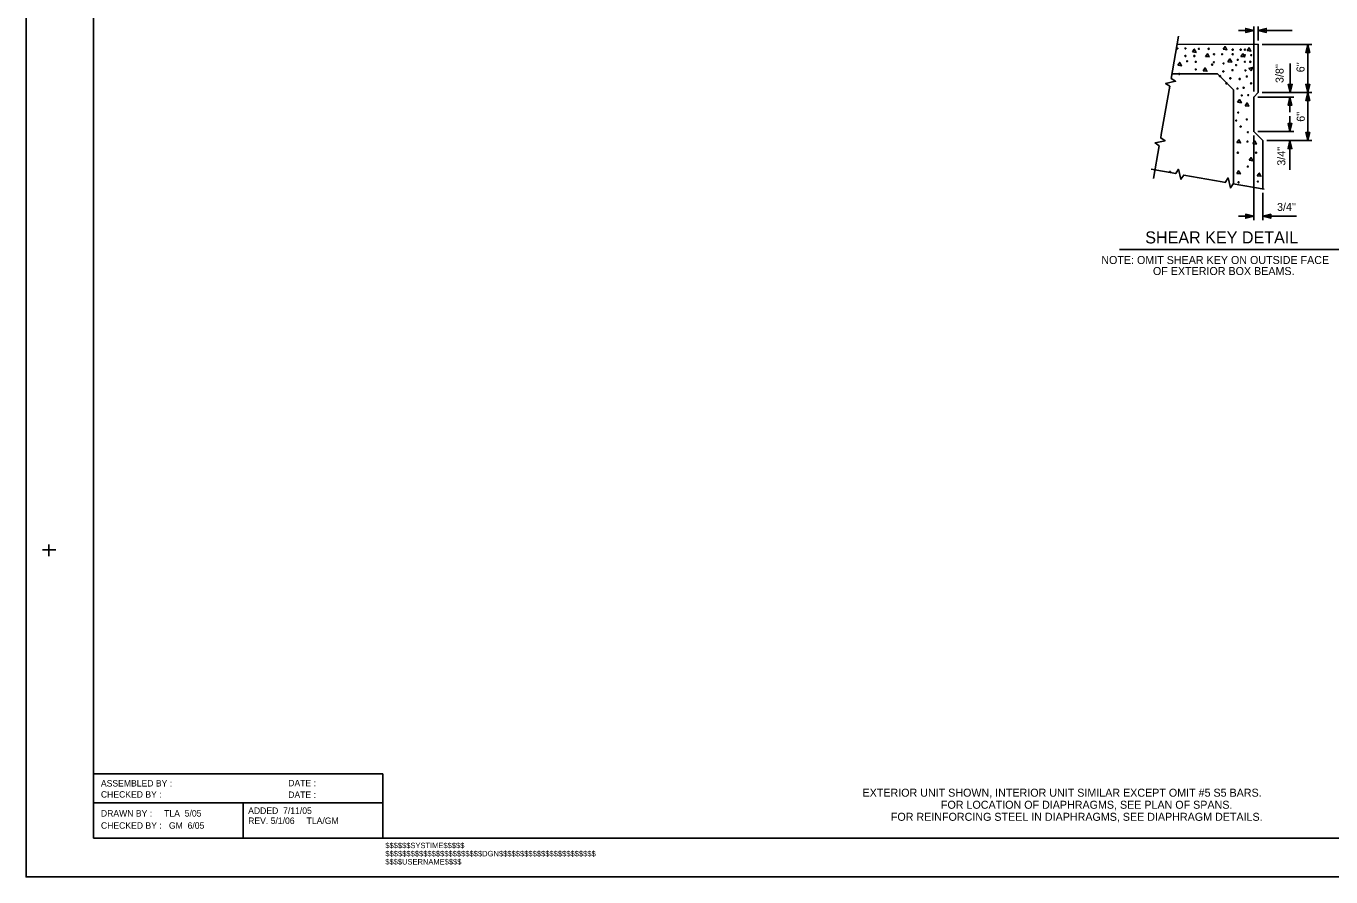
# Model space of a CAD drawing. Extents: x 1269522.8 to 1269555.9, y 874064.2 to 874087.8.
# Drawn here: x 1269522.82 to 1269543.19, y 874064.16 to 874077.44 of the extents above; entities that cross this region are included whole.
import ezdxf

# ---------------------------------------------------------------- set-up
doc = ezdxf.new("R2010")
doc.units = 0
for name, color, linetype in [('Arrowhead Terminators', 7, 'Continuous'), ('Box Beam', 7, 'Continuous'), ('Dimension Lines', 7, 'Continuous'), ('Plan Sheet', 7, 'Continuous'), ('Plan Sheet CELL', 7, 'Continuous'), ('Plot Label CELL', 7, 'Continuous'), ('Plot Shape CELL', 7, 'Continuous'), ('Subtitle Text', 7, 'Continuous'), ('Text', 7, 'Continuous')]:
    doc.layers.add(name, color=color, linetype=linetype)

msp = doc.modelspace()

# ---------------------------------------------------------------- linework, layer by layer
at = {"layer": 'Arrowhead Terminators'}
for points in [[(1269541.986, 874077.372), (1269541.861, 874077.403), (1269541.861, 874077.34)], [(1269542.056, 874077.372), (1269542.181, 874077.34), (1269542.181, 874077.403)], [(1269542.829, 874077.152), (1269542.797, 874077.027), (1269542.86, 874077.027)], [(1269542.555, 874076.403), (1269542.587, 874076.528), (1269542.524, 874076.528)], [(1269542.829, 874076.403), (1269542.86, 874076.528), (1269542.797, 874076.528)], [(1269542.829, 874076.403), (1269542.797, 874076.278), (1269542.86, 874076.278)], [(1269542.552, 874076.332), (1269542.521, 874076.207), (1269542.583, 874076.207)], [(1269542.552, 874075.793), (1269542.583, 874075.918), (1269542.521, 874075.918)], [(1269542.829, 874075.653), (1269542.86, 874075.778), (1269542.797, 874075.778)], [(1269542.552, 874075.653), (1269542.521, 874075.528), (1269542.583, 874075.528)]]:
    msp.add_lwpolyline(points, close=True, dxfattribs=at)
at = {"layer": 'Box Beam'}
for p, q in [((1269540.709, 874076.694), (1269541.421, 874076.694)), ((1269541.421, 874076.694), (1269541.671, 874076.444)), ((1269541.671, 874076.444), (1269541.671, 874074.978))]:
    msp.add_line(p, q, dxfattribs=at)
for points in [[(1269540.542, 874075.745), (1269540.675, 874076.499), (1269540.61, 874076.543), (1269540.765, 874076.578), (1269540.696, 874076.622), (1269540.813, 874077.28)], [(1269540.791, 874077.155), (1269542.056, 874077.152), (1269542.056, 874076.403), (1269541.986, 874076.332), (1269541.986, 874075.793), (1269542.127, 874075.653), (1269542.127, 874074.898)], [(1269541.028, 874077.037), (1269541.058, 874077.08), (1269541.086, 874077.029), (1269541.028, 874077.037)], [(1269541.232, 874076.965), (1269541.262, 874077.008), (1269541.29, 874076.957), (1269541.232, 874076.965)], [(1269541.509, 874077.077), (1269541.539, 874077.12), (1269541.567, 874077.069), (1269541.509, 874077.077)], [(1269541.786, 874076.965), (1269541.816, 874077.008), (1269541.843, 874076.957), (1269541.786, 874076.965)], [(1269541.884, 874077.057), (1269541.914, 874077.1), (1269541.942, 874077.049), (1269541.884, 874077.057)], [(1269540.801, 874076.829), (1269540.831, 874076.871), (1269540.859, 874076.82), (1269540.801, 874076.829)], [(1269541.197, 874076.743), (1269541.226, 874076.786), (1269541.254, 874076.735), (1269541.197, 874076.743)], [(1269541.584, 874076.883), (1269541.614, 874076.926), (1269541.642, 874076.875), (1269541.584, 874076.883)], [(1269541.948, 874076.739), (1269541.911, 874076.776), (1269541.966, 874076.794), (1269541.948, 874076.739)], [(1269541.735, 874076.251), (1269541.765, 874076.293), (1269541.793, 874076.242), (1269541.735, 874076.251)], [(1269541.852, 874076.197), (1269541.882, 874076.24), (1269541.909, 874076.189), (1269541.852, 874076.197)], [(1269540.422, 874075.063), (1269540.511, 874075.57), (1269540.446, 874075.615), (1269540.601, 874075.65), (1269540.533, 874075.694), (1269540.542, 874075.745)], [(1269541.724, 874075.623), (1269541.754, 874075.666), (1269541.781, 874075.615), (1269541.724, 874075.623)], [(1269541.972, 874075.605), (1269542.002, 874075.648), (1269542.029, 874075.597), (1269541.972, 874075.605)], [(1269541.914, 874075.344), (1269541.944, 874075.387), (1269541.971, 874075.336), (1269541.914, 874075.344)], [(1269541.491, 874075.009), (1269540.893, 874075.115), (1269540.848, 874075.05), (1269540.813, 874075.205), (1269540.769, 874075.137), (1269540.385, 874075.205)], [(1269541.72, 874075.139), (1269541.75, 874075.182), (1269541.778, 874075.131), (1269541.72, 874075.139)], [(1269542.042, 874075.104), (1269542.071, 874075.146), (1269542.099, 874075.095), (1269542.042, 874075.104)], [(1269542.147, 874074.894), (1269541.665, 874074.979), (1269541.621, 874074.914), (1269541.586, 874075.069), (1269541.542, 874075), (1269541.491, 874075.01)]]:
    msp.add_lwpolyline(points, dxfattribs=at)
for centre in [(1269540.794, 874077.091), (1269540.919, 874077.091), (1269540.919, 874076.972), (1269541.058, 874076.972), (1269541.13, 874077.084), (1269541.282, 874077.084), (1269541.365, 874076.999), (1269541.492, 874076.999), (1269541.657, 874077.071), (1269541.657, 874076.999), (1269541.782, 874077.071), (1269541.848, 874077.071), (1269541.848, 874076.985), (1269541.947, 874076.985), (1269540.945, 874076.891), (1269541.08, 874076.881), (1269541.081, 874076.763), (1269541.337, 874076.837), (1269541.364, 874076.875), (1269541.515, 874076.856), (1269541.654, 874076.751), (1269541.71, 874076.831), (1269541.736, 874076.913), (1269541.848, 874076.883), (1269541.856, 874076.747), (1269541.933, 874076.881), (1269540.823, 874076.691), (1269541.459, 874076.658), (1269541.511, 874076.732), (1269541.561, 874076.546), (1269541.621, 874076.624), (1269541.766, 874076.613), (1269541.878, 874076.652), (1269541.945, 874076.546), (1269541.732, 874076.464), (1269541.799, 874076.357), (1269541.829, 874076.476), (1269541.9, 874076.362), (1269541.713, 874075.964), (1269541.744, 874076.089), (1269541.878, 874075.983), (1269541.782, 874075.871), (1269541.895, 874075.782), (1269541.889, 874075.637), (1269541.738, 874075.464), (1269542.023, 874075.464), (1269540.678, 874075.163), (1269541.894, 874075.247), (1269541.749, 874075.001), (1269542.051, 874075.013)]:
    msp.add_circle(centre, 0.0082, dxfattribs=at)
at = {"layer": 'Dimension Lines'}
for p, q in [((1269541.986, 874077.372), (1269541.748, 874077.372)), ((1269541.986, 874076.416), (1269541.986, 874077.432)), ((1269542.056, 874077.215), (1269542.056, 874077.432)), ((1269542.056, 874077.372), (1269542.584, 874077.372)), ((1269542.119, 874077.152), (1269542.891, 874077.152)), ((1269542.829, 874077.152), (1269542.829, 874076.403)), ((1269542.555, 874076.403), (1269542.555, 874076.854)), ((1269542.119, 874076.403), (1269542.891, 874076.403)), ((1269542.829, 874076.403), (1269542.829, 874075.653)), ((1269542.048, 874076.332), (1269542.614, 874076.332)), ((1269542.552, 874076.094), (1269542.552, 874076.332)), ((1269542.552, 874075.793), (1269542.552, 874076.031)), ((1269542.048, 874075.793), (1269542.611, 874075.793)), ((1269541.986, 874074.408), (1269541.986, 874075.731)), ((1269542.189, 874075.653), (1269542.891, 874075.653)), ((1269542.552, 874075.194), (1269542.552, 874075.653)), ((1269542.127, 874074.408), (1269542.127, 874074.835)), ((1269541.986, 874074.471), (1269541.748, 874074.471)), ((1269542.127, 874074.471), (1269542.654, 874074.471))]:
    msp.add_line(p, q, dxfattribs=at)
for points in [[(1269541.861, 874074.471), (1269541.861, 874074.477), (1269541.986, 874074.471), (1269541.861, 874074.483), (1269541.861, 874074.489), (1269541.986, 874074.471), (1269541.861, 874074.496), (1269541.861, 874074.502), (1269541.986, 874074.471), (1269541.861, 874074.439), (1269541.861, 874074.446), (1269541.986, 874074.471), (1269541.861, 874074.452), (1269541.861, 874074.458), (1269541.986, 874074.471), (1269541.861, 874074.464), (1269541.861, 874074.502), (1269541.861, 874074.439), (1269541.986, 874074.471), (1269541.861, 874074.502)], [(1269542.252, 874074.471), (1269542.252, 874074.464), (1269542.127, 874074.471), (1269542.252, 874074.458), (1269542.252, 874074.452), (1269542.127, 874074.471), (1269542.252, 874074.446), (1269542.252, 874074.439), (1269542.127, 874074.471), (1269542.252, 874074.502), (1269542.252, 874074.496), (1269542.127, 874074.471), (1269542.252, 874074.489), (1269542.252, 874074.483), (1269542.127, 874074.471), (1269542.252, 874074.477), (1269542.252, 874074.439), (1269542.252, 874074.502), (1269542.127, 874074.471), (1269542.252, 874074.439)]]:
    msp.add_lwpolyline(points, dxfattribs=at)
at = {"layer": 'Plan Sheet'}
for p, q in [((1269523.872, 874065.771), (1269528.389, 874065.771)), ((1269528.389, 874064.767), (1269528.389, 874065.771)), ((1269528.389, 874065.318), (1269523.872, 874065.318)), ((1269526.209, 874064.767), (1269526.209, 874065.318)), ((1269523.872, 874064.767), (1269528.389, 874064.767))]:
    msp.add_line(p, q, dxfattribs=at)
at = {"layer": 'Plan Sheet CELL'}
for p, q in [((1269523.872, 874064.767), (1269523.872, 874085.767)), ((1269523.073, 874069.267), (1269523.283, 874069.267)), ((1269523.175, 874069.168), (1269523.175, 874069.349)), ((1269523.872, 874064.767), (1269555.872, 874064.767)), ((1269522.818, 874064.161), (1269522.818, 874064.161))]:
    msp.add_line(p, q, dxfattribs=at)
at = {"layer": 'Plot Shape CELL'}
msp.add_lwpolyline([(1269522.818, 874086.161), (1269555.881, 874086.161), (1269555.881, 874064.161), (1269522.818, 874064.161)], close=True, dxfattribs=at)
at = {"layer": 'Subtitle Text'}
msp.add_line((1269543.466, 874073.954), (1269539.888, 874073.954), dxfattribs=at)

# ---------------------------------------------------------------- texts
at = {"layer": 'Plan Sheet'}
for s, height, p in [('ASSEMBLED BY :', 0.10039, (1269523.986, 874065.571)), ('DATE :', 0.1004, (1269526.911, 874065.575)), ('CHECKED BY :', 0.10039, (1269523.986, 874065.398)), ('DATE :', 0.1004, (1269526.911, 874065.393)), ('DRAWN BY :     TLA  5/05', 0.10062, (1269523.986, 874065.102)), ('ADDED  7/11/05', 0.10059, (1269526.285, 874065.144)), ('CHECKED BY :   GM  6/05', 0.10062, (1269523.986, 874064.912)), ('REV. 5/1/06     TLA/GM', 0.10059, (1269526.285, 874064.987))]:
    msp.add_text(s, height=height, dxfattribs=at).set_placement(p)
at = {"layer": 'Plot Label CELL'}
for s, height, p in [('$$$$$$SYSTIME$$$$$', 0.08504, (1269528.427, 874064.609)), ('$$$$$$$$$$$$$$$$$$$$$$$DGN$$$$$$$$$$$$$$$$$$$$$$$', 0.08556, (1269528.427, 874064.481)), ('$$$$USERNAME$$$$', 0.08504, (1269528.427, 874064.354))]:
    msp.add_text(s, height=height, dxfattribs=at).set_placement(p)
at = {"layer": 'Subtitle Text'}
msp.add_text('SHEAR KEY DETAIL', height=0.18802, dxfattribs=at).set_placement((1269540.292, 874074.047))
at = {"layer": 'Text'}
for s, p in [("3/8''", (1269542.452, 874076.551)), ("6''", (1269542.779, 874076.718)), ("6''", (1269542.782, 874075.946)), ("3/4''", (1269542.479, 874075.26))]:
    msp.add_text(s, height=0.125, rotation=90, dxfattribs=at).set_placement(p)
for s, p in [("3/4''", (1269542.35, 874074.554)), ('NOTE: OMIT SHEAR KEY ON OUTSIDE FACE', (1269539.606, 874073.726)), ('OF EXTERIOR BOX BEAMS.', (1269540.412, 874073.554)), ('EXTERIOR UNIT SHOWN, INTERIOR UNIT SIMILAR EXCEPT OMIT #5 S5 BARS.', (1269535.878, 874065.412)), ('FOR LOCATION OF DIAPHRAGMS, SEE PLAN OF SPANS.', (1269537.102, 874065.224)), ('FOR REINFORCING STEEL IN DIAPHRAGMS, SEE DIAPHRAGM DETAILS.', (1269536.32, 874065.036))]:
    msp.add_text(s, height=0.125, dxfattribs=at).set_placement(p)

doc.saveas('drawing.dxf')
